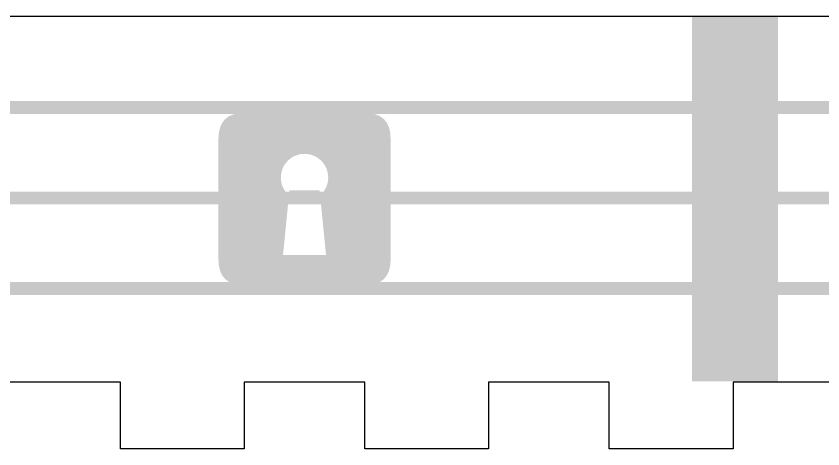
# Model space of a CAD drawing. Header units: millimetres. Extents: x 6 to 594, y 82 to 394.
# Drawn here: x 440.6 to 478.08, y 159.76 to 179.84 of the extents above; entities that cross this region are included whole.
import ezdxf

# ---------------------------------------------------------------- set-up
doc = ezdxf.new("R2010")
doc.units = ezdxf.units.MM
doc.layers.add('CUT', color=1, linetype='Continuous')
doc.layers.add('RASTER', color=7, linetype='Continuous')

msp = doc.modelspace()

# ---------------------------------------------------------------- hatches: boundary and pattern name
at = {"layer": 'RASTER'}
for points in [[(472, 179.8), (476, 179.8), (476, 162.9), (472, 162.9)], [(474.55, 176.42), (474.545, 176.348), (474.531, 176.278), (474.508, 176.21), (474.476, 176.145), (474.436, 176.085), (474.389, 176.031), (474.335, 175.984), (474.275, 175.944), (474.21, 175.912), (474.142, 175.889), (474.072, 175.875), (474, 175.87), (473.928, 175.875), (473.858, 175.889), (473.79, 175.912), (473.725, 175.944), (473.665, 175.984), (473.611, 176.031), (473.564, 176.085), (473.524, 176.145), (473.492, 176.21), (473.469, 176.278), (473.455, 176.348), (473.45, 176.42), (473.455, 176.492), (473.469, 176.562), (473.492, 176.63), (473.524, 176.695), (473.564, 176.755), (473.611, 176.809), (473.665, 176.856), (473.725, 176.896), (473.79, 176.928), (473.858, 176.951), (473.928, 176.965), (474, 176.97), (474.072, 176.965), (474.142, 176.951), (474.21, 176.928), (474.275, 176.896), (474.335, 176.856), (474.389, 176.809), (474.436, 176.755), (474.476, 176.695), (474.508, 176.63), (474.531, 176.562), (474.545, 176.492)], [(418.1, 175.9), (489.9, 175.9), (489.9, 175.3), (418.1, 175.3)], [(418.1, 171.7), (489.9, 171.7), (489.9, 171.1), (418.1, 171.1)], [(474.55, 171.35), (474.545, 171.278), (474.531, 171.208), (474.508, 171.14), (474.476, 171.075), (474.436, 171.015), (474.389, 170.961), (474.335, 170.914), (474.275, 170.874), (474.21, 170.842), (474.142, 170.819), (474.072, 170.805), (474, 170.8), (473.928, 170.805), (473.858, 170.819), (473.79, 170.842), (473.725, 170.874), (473.665, 170.914), (473.611, 170.961), (473.564, 171.015), (473.524, 171.075), (473.492, 171.14), (473.469, 171.208), (473.455, 171.278), (473.45, 171.35), (473.455, 171.422), (473.469, 171.492), (473.492, 171.56), (473.524, 171.625), (473.564, 171.685), (473.611, 171.739), (473.665, 171.786), (473.725, 171.826), (473.79, 171.858), (473.858, 171.881), (473.928, 171.895), (474, 171.9), (474.072, 171.895), (474.142, 171.881), (474.21, 171.858), (474.275, 171.826), (474.335, 171.786), (474.389, 171.739), (474.436, 171.685), (474.476, 171.625), (474.508, 171.56), (474.531, 171.492), (474.545, 171.422)], [(418.1, 167.5), (489.9, 167.5), (489.9, 166.9), (418.1, 166.9)], [(474.55, 166.28), (474.545, 166.208), (474.531, 166.138), (474.508, 166.07), (474.476, 166.005), (474.436, 165.945), (474.389, 165.891), (474.335, 165.844), (474.275, 165.804), (474.21, 165.772), (474.142, 165.749), (474.072, 165.735), (474, 165.73), (473.928, 165.735), (473.858, 165.749), (473.79, 165.772), (473.725, 165.804), (473.665, 165.844), (473.611, 165.891), (473.564, 165.945), (473.524, 166.005), (473.492, 166.07), (473.469, 166.138), (473.455, 166.208), (473.45, 166.28), (473.455, 166.352), (473.469, 166.422), (473.492, 166.49), (473.524, 166.555), (473.564, 166.615), (473.611, 166.669), (473.665, 166.716), (473.725, 166.756), (473.79, 166.788), (473.858, 166.811), (473.928, 166.825), (474, 166.83), (474.072, 166.825), (474.142, 166.811), (474.21, 166.788), (474.275, 166.756), (474.335, 166.716), (474.389, 166.669), (474.436, 166.615), (474.476, 166.555), (474.508, 166.49), (474.531, 166.422), (474.545, 166.352)]]:
    msp.add_hatch(color=7, dxfattribs=at).paths.add_polyline_path(points)
h = msp.add_hatch(color=7, dxfattribs=at)
h.paths.add_polyline_path([(450, 174.15), (450.019, 174.431), (450.075, 174.675), (450.169, 174.881), (450.3, 175.05), (450.469, 175.181), (450.675, 175.275), (450.919, 175.331), (451.2, 175.35), (456.8, 175.35), (457.081, 175.331), (457.325, 175.275), (457.531, 175.181), (457.7, 175.05), (457.831, 174.881), (457.925, 174.675), (457.981, 174.431), (458, 174.15), (458, 168.55), (457.981, 168.269), (457.925, 168.025), (457.831, 167.819), (457.7, 167.65), (457.531, 167.519), (457.325, 167.425), (457.081, 167.369), (456.8, 167.35), (451.2, 167.35), (450.919, 167.369), (450.675, 167.425), (450.469, 167.519), (450.3, 167.65), (450.169, 167.819), (450.075, 168.025), (450.019, 168.269), (450, 168.55)])
h.paths.add_polyline_path([(455.1, 172.35), (455.091, 172.206), (455.063, 172.065), (455.016, 171.929), (454.953, 171.8), (454.873, 171.68), (454.778, 171.572), (454.67, 171.477), (454.55, 171.397), (454.421, 171.334), (454.285, 171.287), (454.144, 171.259), (454, 171.25), (453.856, 171.259), (453.715, 171.287), (453.579, 171.334), (453.45, 171.397), (453.33, 171.477), (453.222, 171.572), (453.127, 171.68), (453.047, 171.8), (452.984, 171.929), (452.937, 172.065), (452.909, 172.206), (452.9, 172.35), (452.909, 172.494), (452.937, 172.635), (452.984, 172.771), (453.047, 172.9), (453.127, 173.02), (453.222, 173.128), (453.33, 173.223), (453.45, 173.303), (453.579, 173.366), (453.715, 173.413), (453.856, 173.441), (454, 173.45), (454.144, 173.441), (454.285, 173.413), (454.421, 173.366), (454.55, 173.303), (454.67, 173.223), (454.778, 173.128), (454.873, 173.02), (454.953, 172.9), (455.016, 172.771), (455.063, 172.635), (455.091, 172.494)])
h.paths.add_polyline_path([(453.3, 171.75), (453, 168.75), (455, 168.75), (454.7, 171.75), (453.3, 171.75)])

# ---------------------------------------------------------------- linework, layer by layer
at = {"layer": 'CUT'}
for points in [[(417.1, 179.84), (490.9, 179.84)], [(479.506, 162.86), (473.909, 162.86), (473.909, 159.76), (468.152, 159.76), (468.152, 162.86), (462.555, 162.86), (462.555, 159.76), (456.798, 159.76), (456.798, 162.86), (451.202, 162.86), (451.202, 159.76), (445.445, 159.76), (445.445, 162.86), (439.848, 162.86)]]:
    msp.add_lwpolyline(points, dxfattribs=at)

doc.saveas('drawing.dxf')
